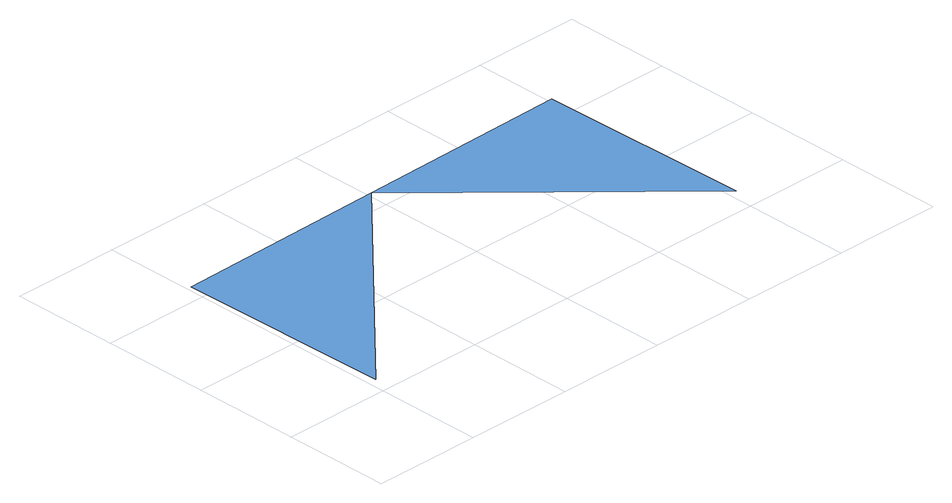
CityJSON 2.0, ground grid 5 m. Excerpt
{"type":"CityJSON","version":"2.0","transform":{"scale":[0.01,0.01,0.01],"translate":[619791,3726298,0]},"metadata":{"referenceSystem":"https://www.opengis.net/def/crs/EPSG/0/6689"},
"CityObjects":{
"waterbody1":{"type":"WaterBody","attributes":{"name":"福岡県津波浸水想定図","class":"1140","function":"2","WaterBodyTsunamiRiskAttribute.description":"1","WaterBodyTsunamiRiskAttribute.rank":"1"},"geometry":[{"type":"MultiSurface","lod":"1","boundaries":[[[0,1,2]],[[3,2,4]]]}]}
},
"vertices":[
[24,1082,96],[43,82,96],[1023,1101,96],[2023,1121,96],[2042,121,96]
]}
